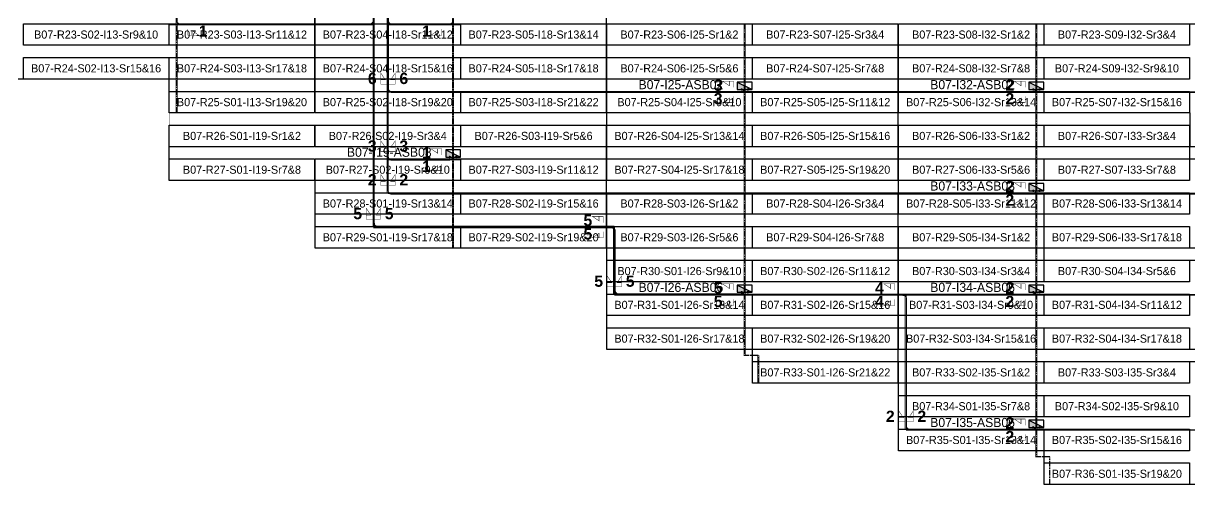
# Model space of a CAD drawing. Header units: metres. Extents: x 529751 to 530334, y 2674512 to 2674787.
# Drawn here: x 529945.1 to 530204.2, y 2674511.8 to 2674614.2 of the extents above; entities that cross this region are included whole.
import ezdxf
from ezdxf.enums import TextEntityAlignment as Align

# ---------------------------------------------------------------- set-up
doc = ezdxf.new("R2010")
doc.units = ezdxf.units.M
doc.linetypes.add('CENTER', pattern=[2, 1.25, -0.25, 0.25, -0.25])
doc.layers.add('Boundary-12.5 MW Block', color=6, linetype='Continuous', lineweight=9)
doc.layers.add('PILE', color=1, linetype='Continuous', lineweight=15)
for name, color, linetype in [('DC Trench BL-07', 40, 'Continuous'), ('E-Inverter Grouping', 2, 'Continuous'), ('Inverter Block-07', 7, 'Continuous'), ('LT Cable(AG) INV to LT Panel BL-07', 2, 'Continuous'), ('Messenger Wire Block-07 (Master Path)', 30, 'Continuous'), ('Messenger Wire Block-07 (MW Path)', 191, 'Continuous'), ('MMS Table Block-07', 8, 'Continuous'), ('Plan Line - DC', 40, 'Continuous'), ('Plan Line - DC BL-07', 40, 'Continuous'), ('Section Marking BL-07', 2, 'Continuous')]:
    doc.layers.add(name, color=color, linetype=linetype)
doc.styles.add('BoldTextStyle', font='arialbd.ttf')
doc.styles.get("Standard").update_dxf_attribs({"font": 'Adani Regular.ttf'})

# ---------------------------------------------------------------- blocks, each defined once
blk = doc.blocks.new('MMS Table (32.292 x 4.788)')
at = {"color": 0}
blk.add_lwpolyline([(0, -0.002), (0, 4.786), (32.292, 4.786), (32.292, -0.002)], close=True, dxfattribs=at)
at = {"color": 7}
blk.add_attdef('ID1', text='', height=1.8, dxfattribs=at).set_placement((16.146, 2.392), align=Align.MIDDLE_CENTER)
blk = doc.blocks.new('Inverter Block')
h = blk.add_hatch(color=0)
h.dxf.hatch_style = 1
h.paths.add_polyline_path([(-1.46, 2.27), (-1.46, 0.85), (1.46, 0.85)])
at = {"color": 0}
blk.add_lwpolyline([(1.46, 2.27), (-1.46, 2.27), (-1.46, 0.85), (1.46, 0.85)], close=True, dxfattribs=at)
blk.add_lwpolyline([(-1.46, 2.27), (1.46, 0.85)], dxfattribs=at)
at = {"layer": 'PILE'}
for centre in [(-0.61, 0.85), (0.61, 0.85)]:
    blk.add_circle(centre, 0.156, dxfattribs=at)
at = {"color": 7}
blk.add_attdef('ID', (-1.46, 3.01), '', height=1.8, dxfattribs=at)

msp = doc.modelspace()

# ---------------------------------------------------------------- linework, layer by layer
at = {"layer": 'Boundary-12.5 MW Block', "const_width": 0.05}
msp.add_lwpolyline([(529750.79, 2674786.58), (530333.75, 2674786.58), (530333.75, 2674511.79), (530171.89, 2674511.79), (530171.89, 2674519.29), (530139.5, 2674519.29), (530139.5, 2674534.29), (530107.1, 2674534.29), (530107.1, 2674541.79), (530074.71, 2674541.79), (530074.71, 2674564.29), (530009.93, 2674564.29), (530009.93, 2674579.29), (529977.54, 2674579.29), (529977.54, 2674601.79), (529912.75, 2674601.79), (529912.75, 2674631.79), (529847.97, 2674631.79), (529847.97, 2674639.29), (529815.58, 2674639.29), (529815.58, 2674669.29), (529750.79, 2674669.29)], close=True, dxfattribs=at)
at = {"layer": 'DC Trench BL-07', "color": 40, "const_width": 0.15}
for points in [[(530040.73, 2674629.08), (530040.43, 2674629.08), (530040.43, 2674564.29), (530040.73, 2674564.29)], [(529979.32, 2674621.58), (529979.02, 2674621.58), (529979.02, 2674594.29), (529979.32, 2674594.29)], [(530105.51, 2674614.08), (530105.21, 2674614.08), (530105.21, 2674540.43), (530105.51, 2674540.43)], [(530170.3, 2674614.08), (530170, 2674614.08), (530170, 2674517.93), (530170.3, 2674517.93)], [(530108.51, 2674540.43), (530108.21, 2674540.43), (530108.21, 2674534.29), (530108.51, 2674534.29)]]:
    msp.add_lwpolyline(points, close=True, dxfattribs=at)
at = {"layer": 'E-Inverter Grouping'}
for points in [[(530009.93, 2674594.29), (530009.93, 2674621.58), (530042.32, 2674621.58), (530042.32, 2674629.08), (530107, 2674629.08), (530107, 2674616.79), (530074.61, 2674616.79), (530074.61, 2674594.29)], [(530139.4, 2674534.29), (530107.1, 2674534.29), (530107.1, 2674541.79), (530074.71, 2674541.79), (530074.71, 2674576.58), (530139.4, 2674576.58)], [(530236.57, 2674511.79), (530171.89, 2674511.79), (530171.89, 2674519.29), (530139.5, 2674519.29), (530139.5, 2674539.08), (530236.57, 2674539.08)]]:
    msp.add_lwpolyline(points, close=True, dxfattribs=at)
at = {"layer": 'E-Inverter Grouping', "color": 3}
for points in [[(530009.83, 2674594.29), (529977.54, 2674594.29), (529977.54, 2674601.79), (529912.75, 2674601.79), (529912.75, 2674621.58), (530009.83, 2674621.58)], [(530139.4, 2674579.29), (530074.71, 2674579.29), (530074.71, 2674614.08), (530139.4, 2674614.08)], [(530236.57, 2674586.79), (530204.28, 2674586.79), (530204.28, 2674594.29), (530139.5, 2674594.29), (530139.5, 2674614.07), (530236.57, 2674614.07)], [(530074.61, 2674564.29), (530009.93, 2674564.29), (530009.93, 2674579.29), (529977.54, 2674579.29), (529977.54, 2674591.58), (530074.61, 2674591.58)], [(530204.18, 2674584.07), (530236.57, 2674584.07), (530236.57, 2674564.29), (530171.89, 2674564.29), (530171.89, 2674571.79), (530139.5, 2674571.79), (530139.5, 2674591.57), (530204.18, 2674591.57)], [(530139.5, 2674569.07), (530171.79, 2674569.07), (530171.79, 2674561.57), (530236.57, 2674561.57), (530236.57, 2674541.79), (530139.5, 2674541.79)]]:
    msp.add_lwpolyline(points, close=True, dxfattribs=at)
at = {"layer": 'LT Cable(AG) INV to LT Panel BL-07'}
for points in [[(530036.07, 2674690.26), (530032.46, 2674690.26, -0.102854), (530032.1, 2674690.34), (530030.17, 2674691.17, 0.042157), (530030.02, 2674691.19), (530024.06, 2674691.19, 0.414214), (530023.16, 2674690.29), (530023.16, 2674660.72, -0.054562), (530023.14, 2674660.52), (530022.89, 2674659.42, 0.054562), (530022.87, 2674659.22), (530022.87, 2674614.85, -0.414214), (530021.97, 2674613.95), (529980.07, 2674613.95, -0.414214), (529979.17, 2674614.85), (529979.17, 2674615.19)], [(530036.07, 2674690.24), (530032.46, 2674690.24, -0.102915), (530032.1, 2674690.31), (530030.17, 2674691.15, 0.042157), (530030.02, 2674691.16), (530024.09, 2674691.16, 0.414214), (530023.19, 2674690.26), (530023.19, 2674660.72, -0.054562), (530023.16, 2674660.52), (530022.92, 2674659.42, 0.054562), (530022.9, 2674659.22), (530022.9, 2674569.85, 0.414214), (530023.8, 2674568.95), (530075.53, 2674568.95, -0.414214), (530076.43, 2674568.05), (530076.43, 2674554.85, 0.414214), (530077.33, 2674553.95), (530140.31, 2674553.95, -0.414214), (530141.21, 2674553.05), (530141.21, 2674524.85, 0.414214), (530142.11, 2674523.95), (530266.42, 2674523.95, 0.414214), (530267.32, 2674524.85), (530267.32, 2674525.19)], [(530033.99, 2674690.21), (530032.45, 2674690.21, -0.102977), (530032.1, 2674690.29), (530030.17, 2674691.12, 0.042157), (530030.02, 2674691.14), (530024.11, 2674691.14, 0.414214), (530023.21, 2674690.24), (530023.21, 2674660.71, -0.054562), (530023.19, 2674660.52), (530022.94, 2674659.41, 0.054562), (530022.92, 2674659.22), (530022.92, 2674569.87, 0.414214), (530023.82, 2674568.97), (530075.55, 2674568.97, -0.414214), (530076.45, 2674568.07), (530076.45, 2674554.87, 0.414214), (530077.35, 2674553.97), (530140.34, 2674553.97, -0.414214), (530141.24, 2674553.07), (530141.24, 2674524.87, 0.414214), (530142.14, 2674523.97), (530169.25, 2674523.97, 0.414214), (530170.15, 2674524.87), (530170.15, 2674525.19)], [(530033.99, 2674690.19), (530032.45, 2674690.19, -0.103038), (530032.09, 2674690.26), (530030.17, 2674691.1, 0.042157), (530030.02, 2674691.11), (530024.14, 2674691.11, 0.414214), (530023.24, 2674690.21), (530023.24, 2674660.71, -0.054562), (530023.21, 2674660.52), (530022.97, 2674659.41, 0.054562), (530022.95, 2674659.22), (530022.95, 2674569.9, 0.414214), (530023.85, 2674569), (530075.58, 2674569, -0.414214), (530076.48, 2674568.1), (530076.48, 2674554.9, 0.414214), (530077.38, 2674554), (530266.42, 2674554, 0.414214), (530267.32, 2674554.9), (530267.32, 2674555.19)], [(530033.99, 2674690.16), (530032.45, 2674690.16, -0.1031), (530032.09, 2674690.24), (530030.17, 2674691.07, 0.042157), (530030.01, 2674691.09), (530024.16, 2674691.09, 0.414214), (530023.26, 2674690.19), (530023.26, 2674660.71, -0.054562), (530023.24, 2674660.51), (530022.99, 2674659.41, 0.054562), (530022.97, 2674659.21), (530022.97, 2674569.92, 0.414214), (530023.87, 2674569.02), (530075.6, 2674569.02, -0.414214), (530076.5, 2674568.12), (530076.5, 2674554.92, 0.414214), (530077.4, 2674554.02), (530169.25, 2674554.02, 0.414214), (530170.15, 2674554.92), (530170.15, 2674555.19)], [(530033.99, 2674690.14), (530032.44, 2674690.14, -0.103161), (530032.08, 2674690.21), (530030.16, 2674691.05, 0.042157), (530030.01, 2674691.06), (530024.19, 2674691.06, 0.414214), (530023.29, 2674690.16), (530023.29, 2674660.7, -0.054562), (530023.26, 2674660.51), (530023.02, 2674659.4, 0.054562), (530023, 2674659.21), (530023, 2674569.95, 0.414214), (530023.9, 2674569.05), (530075.63, 2674569.05, -0.414214), (530076.53, 2674568.15), (530076.53, 2674554.95, 0.414214), (530077.43, 2674554.05), (530104.46, 2674554.05, 0.414214), (530105.36, 2674554.95), (530105.36, 2674555.19)]]:
    msp.add_lwpolyline(points, format="xyb", dxfattribs=at)
at = {"layer": 'LT Cable(AG) INV to LT Panel BL-07', "color": 5}
for points in [[(530032.98, 2674689.77), (530031.36, 2674689.77, 0.078431), (530031.08, 2674689.72), (530030.21, 2674689.44, -0.078431), (530029.94, 2674689.4), (530026.8, 2674689.4, 0.414214), (530025.9, 2674688.5), (530025.9, 2674660.65, 0.021147), (530025.9, 2674660.57), (530026.01, 2674659.35, -0.021147), (530026.01, 2674659.28), (530026.01, 2674577.21, 0.414214), (530026.91, 2674576.31), (530266.42, 2674576.31, 0.414214), (530267.32, 2674577.21), (530267.32, 2674577.69)], [(530032.98, 2674689.74), (530031.36, 2674689.74, 0.078431), (530031.09, 2674689.7), (530030.22, 2674689.42, -0.078431), (530029.94, 2674689.38), (530026.82, 2674689.38, 0.414214), (530025.92, 2674688.48), (530025.92, 2674660.65, 0.021147), (530025.93, 2674660.58), (530026.03, 2674659.35, -0.021147), (530026.03, 2674659.28), (530026.03, 2674577.24, 0.414214), (530026.93, 2674576.34), (530169.25, 2674576.34, 0.414214), (530170.15, 2674577.24), (530170.15, 2674577.69)], [(530032.98, 2674689.72), (530031.37, 2674689.72, 0.078431), (530031.09, 2674689.67), (530030.22, 2674689.39, -0.078431), (530029.94, 2674689.35), (530026.85, 2674689.35, 0.414214), (530025.95, 2674688.45), (530025.95, 2674660.65, 0.021147), (530025.95, 2674660.58), (530026.06, 2674659.36, -0.021147), (530026.06, 2674659.28), (530026.06, 2674584.76, 0.414214), (530026.96, 2674583.86), (530039.68, 2674583.86, 0.414214), (530040.58, 2674584.76), (530040.58, 2674585.19)], [(530032.98, 2674689.69), (530031.37, 2674689.69, 0.078431), (530031.09, 2674689.65), (530030.23, 2674689.37, -0.078431), (530029.95, 2674689.33), (530026.87, 2674689.33, 0.414214), (530025.97, 2674688.43), (530025.97, 2674660.65, 0.021147), (530025.98, 2674660.58), (530026.08, 2674659.36, -0.021147), (530026.08, 2674659.28), (530026.08, 2674599.79, 0.414214), (530026.98, 2674598.89), (530266.42, 2674598.89, 0.414214), (530267.32, 2674599.79), (530267.32, 2674600.19)], [(530034.97, 2674689.67), (530031.37, 2674689.67, 0.078431), (530031.1, 2674689.62), (530030.23, 2674689.34, -0.078431), (530029.95, 2674689.3), (530026.9, 2674689.3, 0.414214), (530026, 2674688.4), (530026, 2674660.66, 0.021147), (530026, 2674660.58), (530026.11, 2674659.36, -0.021147), (530026.11, 2674659.28), (530026.11, 2674599.81, 0.414214), (530027.01, 2674598.91), (530169.25, 2674598.91, 0.414214), (530170.15, 2674599.81), (530170.15, 2674600.19)], [(530034.97, 2674689.64), (530031.38, 2674689.64, 0.078431), (530031.1, 2674689.6), (530030.23, 2674689.32, -0.078431), (530029.96, 2674689.28), (530026.92, 2674689.28, 0.414214), (530026.02, 2674688.38), (530026.02, 2674660.66, 0.021147), (530026.03, 2674660.58), (530026.13, 2674659.36, -0.021147), (530026.13, 2674659.28), (530026.13, 2674599.84, 0.414214), (530027.03, 2674598.94), (530104.46, 2674598.94, 0.414214), (530105.36, 2674599.84), (530105.36, 2674600.19)], [(530034.97, 2674689.62), (530031.38, 2674689.62, 0.078431), (530031.1, 2674689.57), (530030.24, 2674689.29, -0.078431), (530029.96, 2674689.25), (530026.95, 2674689.25, 0.414214), (530026.05, 2674688.35), (530026.05, 2674660.66, 0.021147), (530026.05, 2674660.58), (530026.16, 2674659.36, -0.021147), (530026.16, 2674659.28), (530026.16, 2674614.86, 0.414214), (530027.06, 2674613.96), (530039.68, 2674613.96, 0.414214), (530040.58, 2674614.86), (530040.58, 2674615.19)]]:
    msp.add_lwpolyline(points, format="xyb", dxfattribs=at)
at = {"layer": 'Messenger Wire Block-07 (Master Path)'}
for points in [[(530022.89, 2674568.94), (530022.89, 2674659.32)], [(530026.13, 2674576.44), (530026.13, 2674659.32)], [(529977.54, 2674613.94), (530022.89, 2674613.94)], [(530026.13, 2674613.94), (530042.22, 2674613.94)], [(530026.13, 2674598.94), (530268.96, 2674598.94)], [(530026.13, 2674583.94), (530042.22, 2674583.94)], [(530026.13, 2674576.44), (530268.96, 2674576.44)], [(530022.89, 2674568.94), (530076.42, 2674568.94)], [(530076.42, 2674553.94), (530076.42, 2674568.94)], [(530076.42, 2674553.94), (530268.96, 2674553.94)], [(530141.2, 2674523.94), (530141.2, 2674553.94)], [(530141.2, 2674523.94), (530268.96, 2674523.94)]]:
    msp.add_lwpolyline(points, dxfattribs=at)
at = {"layer": 'Messenger Wire Block-07 (MW Path)', "const_width": 0.1}
for points in [[(530023.14, 2674568.94), (530023.14, 2674659.32)], [(530025.88, 2674576.44), (530025.88, 2674659.32)], [(529977.54, 2674613.94), (530022.89, 2674613.94)], [(530026.13, 2674613.94), (530042.22, 2674613.94)], [(530026.13, 2674598.94), (530268.96, 2674598.94)], [(530026.13, 2674583.94), (530042.22, 2674583.94)], [(530026.13, 2674576.44), (530268.96, 2674576.44)], [(530022.89, 2674569.19), (530076.42, 2674569.19)], [(530022.89, 2674568.69), (530076.42, 2674568.69)], [(530076.17, 2674553.94), (530076.17, 2674568.94)], [(530076.42, 2674554.19), (530105.36, 2674554.19)], [(530076.42, 2674553.69), (530268.96, 2674553.69)], [(530140.95, 2674523.94), (530140.95, 2674553.94)], [(530141.2, 2674523.94), (530268.96, 2674523.94)]]:
    msp.add_lwpolyline(points, dxfattribs=at)
at = {"layer": 'Plan Line - DC', "color": 6, "linetype": 'CENTER'}
for points in [[(530108.36, 2674540.43), (530105.36, 2674540.43)], [(530173.14, 2674511.79), (530173.14, 2674517.93), (530170.15, 2674517.93)]]:
    msp.add_lwpolyline(points, dxfattribs=at)
at = {"layer": 'Plan Line - DC BL-07', "color": 6, "linetype": 'CENTER'}
for points in [[(530040.58, 2674629.08), (530040.58, 2674564.29)], [(529979.17, 2674621.58), (529979.17, 2674594.29)], [(530105.36, 2674614.08), (530105.36, 2674540.43)], [(530170.15, 2674614.08), (530170.15, 2674517.93)], [(530108.36, 2674534.29), (530108.36, 2674540.43)]]:
    msp.add_lwpolyline(points, dxfattribs=at)
at = {"layer": 'Section Marking BL-07', "color": 94, "lineweight": 35, "true_color": 0x00a500, "const_width": 0.1}
for points in [[(529981.67, 2674612.94), (529981.67, 2674611.55), (529984.07, 2674611.55), (529982.59, 2674612.56), (529982.59, 2674611.55)], [(530038.08, 2674612.94), (530038.08, 2674611.55), (530035.68, 2674611.55), (530037.16, 2674612.56), (530037.16, 2674611.55)], [(530025.93, 2674600.69), (530024.54, 2674600.69), (530024.54, 2674603.09), (530025.55, 2674601.61), (530024.54, 2674601.61)], [(530026.33, 2674600.69), (530027.72, 2674600.69), (530027.72, 2674603.09), (530026.71, 2674601.61), (530027.72, 2674601.61)], [(530102.86, 2674599.94), (530102.86, 2674601.33), (530100.46, 2674601.33), (530101.94, 2674600.32), (530101.94, 2674601.33)], [(530167.65, 2674599.94), (530167.65, 2674601.33), (530165.25, 2674601.33), (530166.73, 2674600.32), (530166.73, 2674601.33)], [(530102.86, 2674597.94), (530102.86, 2674596.55), (530100.46, 2674596.55), (530101.94, 2674597.56), (530101.94, 2674596.55)], [(530167.65, 2674597.94), (530167.65, 2674596.55), (530165.25, 2674596.55), (530166.73, 2674597.56), (530166.73, 2674596.55)], [(530025.93, 2674585.69), (530024.54, 2674585.69), (530024.54, 2674588.09), (530025.55, 2674586.61), (530024.54, 2674586.61)], [(530026.33, 2674585.69), (530027.72, 2674585.69), (530027.72, 2674588.09), (530026.71, 2674586.61), (530027.72, 2674586.61)], [(530038.08, 2674584.94), (530038.08, 2674586.33), (530035.68, 2674586.33), (530037.16, 2674585.32), (530037.16, 2674586.33)], [(530038.08, 2674582.94), (530038.08, 2674581.55), (530035.68, 2674581.55), (530037.16, 2674582.56), (530037.16, 2674581.55)], [(530025.93, 2674578.19), (530024.54, 2674578.19), (530024.54, 2674580.59), (530025.55, 2674579.11), (530024.54, 2674579.11)], [(530026.33, 2674578.19), (530027.72, 2674578.19), (530027.72, 2674580.59), (530026.71, 2674579.11), (530027.72, 2674579.11)], [(530167.65, 2674577.44), (530167.65, 2674578.83), (530165.25, 2674578.83), (530166.73, 2674577.82), (530166.73, 2674578.83)], [(530167.65, 2674575.44), (530167.65, 2674574.05), (530165.25, 2674574.05), (530166.73, 2674575.06), (530166.73, 2674574.05)], [(530022.69, 2674570.69), (530021.3, 2674570.69), (530021.3, 2674573.09), (530022.31, 2674571.61), (530021.3, 2674571.61)], [(530023.09, 2674570.69), (530024.48, 2674570.69), (530024.48, 2674573.09), (530023.47, 2674571.61), (530024.48, 2674571.61)], [(530073.92, 2674569.94), (530073.92, 2674571.33), (530071.52, 2674571.33), (530073, 2674570.32), (530073, 2674571.33)], [(530073.92, 2674567.94), (530073.92, 2674566.55), (530071.52, 2674566.55), (530073, 2674567.56), (530073, 2674566.55)], [(530076.22, 2674555.69), (530074.83, 2674555.69), (530074.83, 2674558.09), (530075.84, 2674556.61), (530074.83, 2674556.61)], [(530076.62, 2674555.69), (530078.01, 2674555.69), (530078.01, 2674558.09), (530077, 2674556.61), (530078.01, 2674556.61)], [(530102.86, 2674554.94), (530102.86, 2674556.33), (530100.46, 2674556.33), (530101.94, 2674555.32), (530101.94, 2674556.33)], [(530138.7, 2674554.94), (530138.7, 2674556.33), (530136.3, 2674556.33), (530137.78, 2674555.32), (530137.78, 2674556.33)], [(530167.65, 2674554.94), (530167.65, 2674556.33), (530165.25, 2674556.33), (530166.73, 2674555.32), (530166.73, 2674556.33)], [(530102.86, 2674552.94), (530102.86, 2674551.55), (530100.46, 2674551.55), (530101.94, 2674552.56), (530101.94, 2674551.55)], [(530138.7, 2674552.94), (530138.7, 2674551.55), (530136.3, 2674551.55), (530137.78, 2674552.56), (530137.78, 2674551.55)], [(530167.65, 2674552.94), (530167.65, 2674551.55), (530165.25, 2674551.55), (530166.73, 2674552.56), (530166.73, 2674551.55)], [(530141, 2674525.69), (530139.61, 2674525.69), (530139.61, 2674528.09), (530140.62, 2674526.61), (530139.61, 2674526.61)], [(530141.4, 2674525.69), (530142.79, 2674525.69), (530142.79, 2674528.09), (530141.78, 2674526.61), (530142.79, 2674526.61)], [(530167.65, 2674524.94), (530167.65, 2674526.33), (530165.25, 2674526.33), (530166.73, 2674525.32), (530166.73, 2674526.33)], [(530167.65, 2674522.94), (530167.65, 2674521.55), (530165.25, 2674521.55), (530166.73, 2674522.56), (530166.73, 2674521.55)]]:
    msp.add_lwpolyline(points, dxfattribs=at)

# ---------------------------------------------------------------- block references
at = {"layer": 'Inverter Block-07'}
ref = msp.add_blockref('Inverter Block', (530105.36, 2674598.53), dxfattribs=dict(at, xscale=1.124999999976148, yscale=1.124999999976148, zscale=1.124999999976148))
ref.add_attrib('ID', 'B07-I25-ASB02', (530081.78, 2674599.55), dxfattribs={"layer": '0', "color": 7, "height": 2.025})
ref = msp.add_blockref('Inverter Block', (530170.15, 2674598.53), dxfattribs=dict(at, xscale=1.124999999976148, yscale=1.124999999976148, zscale=1.124999999976148))
ref.add_attrib('ID', 'B07-I32-ASB02', (530146.57, 2674599.55), dxfattribs={"layer": '0', "color": 7, "height": 2.025})
ref = msp.add_blockref('Inverter Block', (530040.58, 2674583.53), dxfattribs=dict(at, xscale=1.124999999976148, yscale=1.124999999976148, zscale=1.124999999976148))
ref.add_attrib('ID', 'B07-I19-ASB03', (530017, 2674584.55), dxfattribs={"layer": '0', "color": 7, "height": 2.025})
ref = msp.add_blockref('Inverter Block', (530170.15, 2674576.03), dxfattribs=dict(at, xscale=1.124999999976148, yscale=1.124999999976148, zscale=1.124999999976148))
ref.add_attrib('ID', 'B07-I33-ASB03', (530146.57, 2674577.05), dxfattribs={"layer": '0', "color": 7, "height": 2.025})
ref = msp.add_blockref('Inverter Block', (530105.36, 2674553.53), dxfattribs=dict(at, xscale=1.124999999976148, yscale=1.124999999976148, zscale=1.124999999976148))
ref.add_attrib('ID', 'B07-I26-ASB06', (530081.78, 2674554.55), dxfattribs={"layer": '0', "color": 7, "height": 2.025})
ref = msp.add_blockref('Inverter Block', (530170.15, 2674553.53), dxfattribs=dict(at, xscale=1.124999999976148, yscale=1.124999999976148, zscale=1.124999999976148))
ref.add_attrib('ID', 'B07-I34-ASB06', (530146.57, 2674554.55), dxfattribs={"layer": '0', "color": 7, "height": 2.025})
ref = msp.add_blockref('Inverter Block', (530170.15, 2674523.53), dxfattribs=dict(at, xscale=1.124999999976148, yscale=1.124999999976148, zscale=1.124999999976148))
ref.add_attrib('ID', 'B07-I35-ASB06', (530146.57, 2674524.55), dxfattribs={"layer": '0', "color": 7, "height": 2.025})
at = {"layer": 'MMS Table Block-07'}
for p, values in [((529945.14, 2674609.29), {'ID1': 'B07-R23-S02-I13-Sr9&10'}), ((529977.54, 2674609.29), {'ID1': 'B07-R23-S03-I13-Sr11&12'}), ((530009.93, 2674609.29), {'ID1': 'B07-R23-S04-I18-Sr11&12'}), ((530042.32, 2674609.29), {'ID1': 'B07-R23-S05-I18-Sr13&14'}), ((530074.71, 2674609.29), {'ID1': 'B07-R23-S06-I25-Sr1&2'}), ((530107.1, 2674609.29), {'ID1': 'B07-R23-S07-I25-Sr3&4'}), ((530139.5, 2674609.29), {'ID1': 'B07-R23-S08-I32-Sr1&2'}), ((530171.89, 2674609.29), {'ID1': 'B07-R23-S09-I32-Sr3&4'}), ((529945.14, 2674601.79), {'ID1': 'B07-R24-S02-I13-Sr15&16'}), ((529977.54, 2674601.79), {'ID1': 'B07-R24-S03-I13-Sr17&18'}), ((530009.93, 2674601.79), {'ID1': 'B07-R24-S04-I18-Sr15&16'}), ((530042.32, 2674601.79), {'ID1': 'B07-R24-S05-I18-Sr17&18'}), ((530074.71, 2674601.79), {'ID1': 'B07-R24-S06-I25-Sr5&6'}), ((530107.1, 2674601.79), {'ID1': 'B07-R24-S07-I25-Sr7&8'}), ((530139.5, 2674601.79), {'ID1': 'B07-R24-S08-I32-Sr7&8'}), ((530171.89, 2674601.79), {'ID1': 'B07-R24-S09-I32-Sr9&10'}), ((529977.54, 2674594.29), {'ID1': 'B07-R25-S01-I13-Sr19&20'}), ((530009.93, 2674594.29), {'ID1': 'B07-R25-S02-I18-Sr19&20'}), ((530042.32, 2674594.29), {'ID1': 'B07-R25-S03-I18-Sr21&22'}), ((530074.71, 2674594.29), {'ID1': 'B07-R25-S04-I25-Sr9&10'}), ((530107.1, 2674594.29), {'ID1': 'B07-R25-S05-I25-Sr11&12'}), ((530139.5, 2674594.29), {'ID1': 'B07-R25-S06-I32-Sr13&14'}), ((530171.89, 2674594.29), {'ID1': 'B07-R25-S07-I32-Sr15&16'}), ((529977.54, 2674586.79), {'ID1': 'B07-R26-S01-I19-Sr1&2'}), ((530009.93, 2674586.79), {'ID1': 'B07-R26-S02-I19-Sr3&4'}), ((530042.32, 2674586.79), {'ID1': 'B07-R26-S03-I19-Sr5&6'}), ((530074.71, 2674586.79), {'ID1': 'B07-R26-S04-I25-Sr13&14'}), ((530107.1, 2674586.79), {'ID1': 'B07-R26-S05-I25-Sr15&16'}), ((530139.5, 2674586.79), {'ID1': 'B07-R26-S06-I33-Sr1&2'}), ((530171.89, 2674586.79), {'ID1': 'B07-R26-S07-I33-Sr3&4'}), ((529977.54, 2674579.29), {'ID1': 'B07-R27-S01-I19-Sr7&8'}), ((530009.93, 2674579.29), {'ID1': 'B07-R27-S02-I19-Sr9&10'}), ((530042.32, 2674579.29), {'ID1': 'B07-R27-S03-I19-Sr11&12'}), ((530074.71, 2674579.29), {'ID1': 'B07-R27-S04-I25-Sr17&18'}), ((530107.1, 2674579.29), {'ID1': 'B07-R27-S05-I25-Sr19&20'}), ((530139.5, 2674579.29), {'ID1': 'B07-R27-S06-I33-Sr5&6'}), ((530171.89, 2674579.29), {'ID1': 'B07-R27-S07-I33-Sr7&8'}), ((530009.93, 2674571.79), {'ID1': 'B07-R28-S01-I19-Sr13&14'}), ((530042.32, 2674571.79), {'ID1': 'B07-R28-S02-I19-Sr15&16'}), ((530074.71, 2674571.79), {'ID1': 'B07-R28-S03-I26-Sr1&2'}), ((530107.1, 2674571.79), {'ID1': 'B07-R28-S04-I26-Sr3&4'}), ((530139.5, 2674571.79), {'ID1': 'B07-R28-S05-I33-Sr11&12'}), ((530171.89, 2674571.79), {'ID1': 'B07-R28-S06-I33-Sr13&14'}), ((530009.93, 2674564.29), {'ID1': 'B07-R29-S01-I19-Sr17&18'}), ((530042.32, 2674564.29), {'ID1': 'B07-R29-S02-I19-Sr19&20'}), ((530074.71, 2674564.29), {'ID1': 'B07-R29-S03-I26-Sr5&6'}), ((530107.1, 2674564.29), {'ID1': 'B07-R29-S04-I26-Sr7&8'}), ((530139.5, 2674564.29), {'ID1': 'B07-R29-S05-I34-Sr1&2'}), ((530171.89, 2674564.29), {'ID1': 'B07-R29-S06-I33-Sr17&18'}), ((530074.71, 2674556.79), {'ID1': 'B07-R30-S01-I26-Sr9&10'}), ((530107.1, 2674556.79), {'ID1': 'B07-R30-S02-I26-Sr11&12'}), ((530139.5, 2674556.79), {'ID1': 'B07-R30-S03-I34-Sr3&4'}), ((530171.89, 2674556.79), {'ID1': 'B07-R30-S04-I34-Sr5&6'}), ((530074.71, 2674549.29), {'ID1': 'B07-R31-S01-I26-Sr13&14'}), ((530107.1, 2674549.29), {'ID1': 'B07-R31-S02-I26-Sr15&16'}), ((530139.5, 2674549.29), {'ID1': 'B07-R31-S03-I34-Sr9&10'}), ((530171.89, 2674549.29), {'ID1': 'B07-R31-S04-I34-Sr11&12'}), ((530074.71, 2674541.79), {'ID1': 'B07-R32-S01-I26-Sr17&18'}), ((530107.1, 2674541.79), {'ID1': 'B07-R32-S02-I26-Sr19&20'}), ((530139.5, 2674541.79), {'ID1': 'B07-R32-S03-I34-Sr15&16'}), ((530171.89, 2674541.79), {'ID1': 'B07-R32-S04-I34-Sr17&18'}), ((530107.1, 2674534.29), {'ID1': 'B07-R33-S01-I26-Sr21&22'}), ((530139.5, 2674534.29), {'ID1': 'B07-R33-S02-I35-Sr1&2'}), ((530171.89, 2674534.29), {'ID1': 'B07-R33-S03-I35-Sr3&4'}), ((530139.5, 2674526.79), {'ID1': 'B07-R34-S01-I35-Sr7&8'}), ((530171.89, 2674526.79), {'ID1': 'B07-R34-S02-I35-Sr9&10'}), ((530139.5, 2674519.29), {'ID1': 'B07-R35-S01-I35-Sr13&14'}), ((530171.89, 2674519.29), {'ID1': 'B07-R35-S02-I35-Sr15&16'}), ((530171.89, 2674511.79), {'ID1': 'B07-R36-S01-I35-Sr19&20'})]:
    msp.add_blockref('MMS Table (32.292 x 4.788)', p, dxfattribs=at).add_auto_attribs(values)

# ---------------------------------------------------------------- texts
at = {"layer": 'Section Marking BL-07', "color": 94, "true_color": 0x00a500, "style": 'BoldTextStyle'}
for s, p in [('1', (529985.07, 2674612.44)), ('1', (530034.68, 2674612.44)), ('6', (530022.63, 2674601.94)), ('6', (530029.63, 2674601.94)), ('3', (530099.46, 2674600.44)), ('2', (530164.25, 2674600.44)), ('3', (530099.46, 2674597.44)), ('2', (530164.25, 2674597.44)), ('3', (530022.63, 2674586.94)), ('3', (530029.63, 2674586.94)), ('1', (530034.68, 2674585.44)), ('1', (530034.68, 2674582.44)), ('2', (530022.63, 2674579.44)), ('2', (530029.63, 2674579.44)), ('2', (530164.25, 2674577.94)), ('2', (530164.25, 2674574.94)), ('5', (530019.39, 2674571.94)), ('5', (530026.39, 2674571.94)), ('5', (530070.52, 2674570.44)), ('5', (530070.52, 2674567.44)), ('5', (530072.92, 2674556.94)), ('5', (530079.92, 2674556.94)), ('5', (530099.46, 2674555.44)), ('4', (530135.3, 2674555.44)), ('2', (530164.25, 2674555.44)), ('5', (530099.46, 2674552.44)), ('4', (530135.3, 2674552.44)), ('2', (530164.25, 2674552.44)), ('2', (530137.7, 2674526.94)), ('2', (530144.7, 2674526.94)), ('2', (530164.25, 2674525.44)), ('2', (530164.25, 2674522.44))]:
    msp.add_text(s, height=2.5, dxfattribs=at).set_placement(p, align=Align.MIDDLE_CENTER)

doc.saveas('drawing.dxf')
